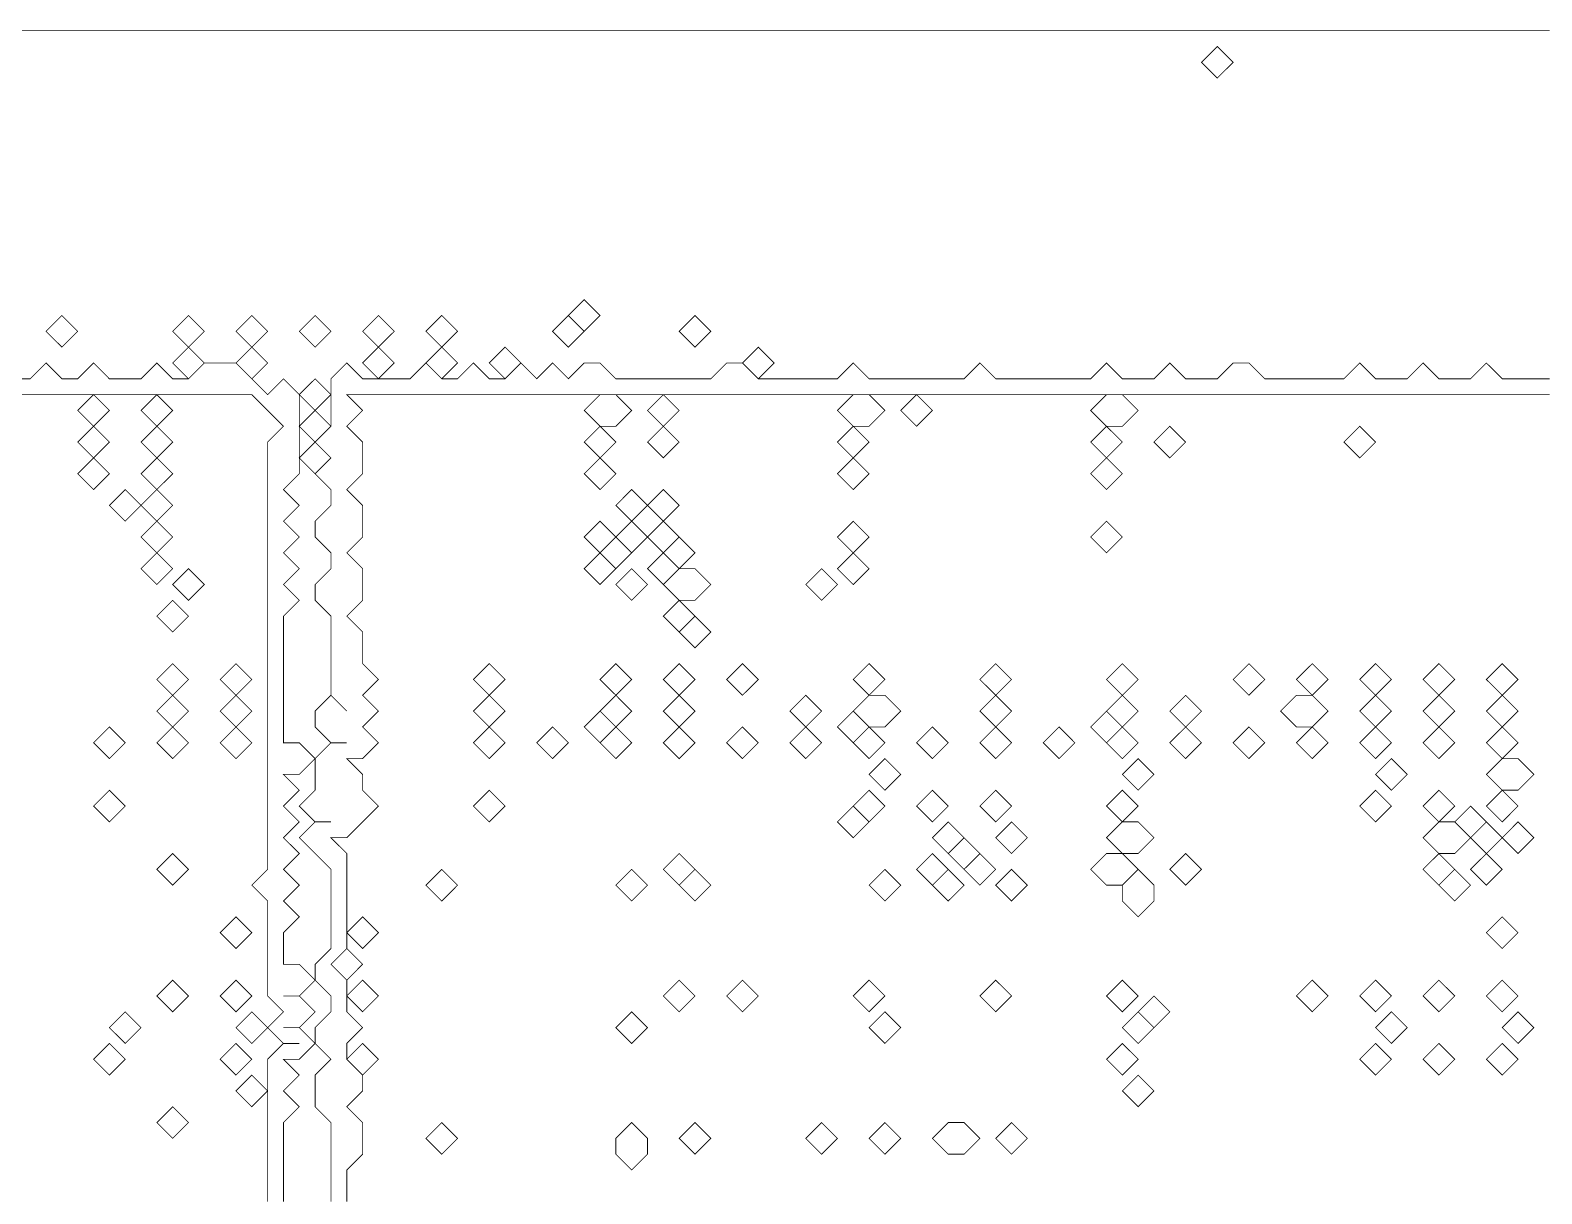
# Model space of a CAD drawing. Header units: metres. Extents: x 0 to 4936, y -4936 to 0.
# Drawn here: x 2299 to 3221, y -710 to 0 of the extents above; entities that cross this region are included whole.
import ezdxf

# ---------------------------------------------------------------- set-up
doc = ezdxf.new("R2010")
doc.units = ezdxf.units.M
for name, color, linetype in [('conductor', 1, 'Continuous'), ('dielectric', 8, 'Continuous'), ('substrate', 5, 'Continuous')]:
    doc.layers.add(name, color=color, linetype=linetype)

msp = doc.modelspace()

# ---------------------------------------------------------------- linework, layer by layer
at = {"layer": 'conductor', "const_width": 0.5}
for points in [[(2443.53, -714.71), (2443.53, -705.05), (2443.53, -695.39), (2443.53, -685.73), (2443.53, -676.07), (2443.53, -666.42), (2443.53, -656.76), (2443.53, -647.1), (2443.53, -637.44), (2443.53, -627.78), (2453.18, -618.12), (2462.84, -618.12), (2453.18, -618.12), (2443.53, -608.47), (2453.18, -598.81), (2443.53, -589.15), (2443.53, -579.49), (2443.53, -569.83), (2443.53, -560.18), (2443.53, -550.52), (2443.53, -540.86), (2443.53, -531.2), (2433.87, -521.54), (2443.53, -511.88), (2443.53, -502.23), (2443.53, -492.57), (2443.53, -482.91), (2443.53, -473.25), (2443.53, -463.59), (2443.53, -453.94), (2443.53, -444.28), (2443.53, -434.62), (2443.53, -424.96), (2443.53, -415.3), (2443.53, -405.64), (2443.53, -395.99), (2443.53, -386.33), (2443.53, -376.67), (2443.53, -367.01), (2443.53, -357.35), (2443.53, -347.7), (2443.53, -338.04), (2443.53, -328.38), (2443.53, -318.72), (2443.53, -309.06), (2443.53, -299.4), (2443.53, -289.75), (2443.53, -280.09), (2443.53, -270.43), (2443.53, -260.77), (2443.53, -251.11), (2453.18, -241.46), (2443.53, -231.8), (2433.87, -222.14), (2424.21, -222.14), (2414.55, -222.14), (2404.89, -222.14), (2395.23, -222.14), (2385.58, -222.14), (2375.92, -222.14), (2366.26, -222.14), (2356.6, -222.14), (2346.94, -222.14), (2337.29, -222.14), (2327.63, -222.14), (2317.97, -222.14), (2308.31, -222.14), (2298.65, -222.14), (2288.99, -222.14)], [(3225.84, -222.14), (3216.18, -222.14), (3206.52, -222.14), (3196.87, -222.14), (3187.21, -222.14), (3177.55, -222.14), (3167.89, -222.14), (3158.23, -222.14), (3148.57, -222.14), (3138.92, -222.14), (3129.26, -222.14), (3119.6, -222.14), (3109.94, -222.14), (3100.28, -222.14), (3090.62, -222.14), (3080.97, -222.14), (3071.31, -222.14), (3061.65, -222.14), (3051.99, -222.14), (3042.33, -222.14), (3032.68, -222.14), (3023.02, -222.14), (3013.36, -222.14), (3003.7, -222.14), (2994.04, -222.14), (2984.38, -222.14), (2974.73, -222.14), (2965.07, -222.14), (2955.41, -222.14), (2945.75, -222.14), (2936.09, -222.14), (2926.44, -222.14), (2916.78, -222.14), (2907.12, -222.14), (2897.46, -222.14), (2887.8, -222.14), (2878.14, -222.14), (2868.49, -222.14), (2858.83, -222.14), (2849.17, -222.14), (2839.51, -222.14), (2829.85, -222.14), (2820.2, -222.14), (2810.54, -222.14), (2800.88, -222.14), (2791.22, -222.14), (2781.56, -222.14), (2771.9, -222.14), (2762.25, -222.14), (2752.59, -222.14), (2742.93, -222.14), (2733.27, -222.14), (2723.61, -222.14), (2713.96, -222.14), (2704.3, -222.14), (2694.64, -222.14), (2684.98, -222.14), (2675.32, -222.14), (2665.66, -222.14), (2656.01, -222.14), (2646.35, -222.14), (2636.69, -222.14), (2627.03, -222.14), (2617.37, -222.14), (2607.71, -222.14), (2598.06, -222.14), (2588.4, -222.14), (2578.74, -222.14), (2569.08, -222.14), (2559.42, -222.14), (2549.77, -222.14), (2540.11, -222.14), (2530.45, -222.14), (2520.79, -222.14), (2511.13, -222.14), (2501.47, -222.14), (2491.82, -222.14), (2501.47, -231.8), (2491.82, -241.46), (2501.47, -251.11), (2501.47, -260.77), (2501.47, -270.43), (2491.82, -280.09), (2501.47, -289.75), (2501.47, -299.4), (2501.47, -309.06), (2491.82, -318.72), (2501.47, -328.38), (2501.47, -338.04), (2501.47, -347.7), (2491.82, -357.35), (2501.47, -367.01), (2501.47, -376.67), (2501.47, -386.33), (2511.13, -395.99), (2501.47, -405.64), (2511.13, -415.3), (2501.47, -424.96), (2511.13, -434.62), (2501.47, -444.28), (2491.82, -444.28), (2501.47, -453.94), (2501.47, -463.59), (2511.13, -473.25), (2501.47, -482.91), (2491.82, -492.57), (2482.16, -492.57), (2491.82, -502.23), (2491.82, -511.88), (2491.82, -521.54), (2491.82, -531.2), (2491.82, -540.86), (2491.82, -550.52), (2491.82, -560.18), (2482.16, -569.83), (2491.82, -579.49), (2491.82, -589.15), (2491.82, -598.81), (2501.47, -608.47), (2491.82, -618.12), (2491.82, -627.78), (2501.47, -637.44), (2501.47, -647.1), (2491.82, -656.76), (2501.47, -666.42), (2501.47, -676.07), (2501.47, -685.73), (2491.82, -695.39), (2491.82, -705.05), (2491.82, -714.71)]]:
    msp.add_lwpolyline(points, dxfattribs=at)
for points in [[(2327.63, -231.8), (2337.29, -222.14), (2346.94, -231.8), (2337.29, -241.46)], [(2366.26, -231.8), (2375.92, -222.14), (2385.58, -231.8), (2375.92, -241.46)], [(2472.5, -222.14)], [(2636.69, -231.8), (2646.35, -222.14), (2656.01, -222.14), (2665.66, -231.8), (2656.01, -241.46), (2646.35, -241.46)], [(2675.32, -231.8), (2684.98, -222.14), (2694.64, -231.8), (2684.98, -241.46)], [(2791.22, -231.8), (2800.88, -222.14), (2810.54, -222.14), (2820.2, -231.8), (2810.54, -241.46), (2800.88, -241.46)], [(2829.85, -231.8), (2839.51, -222.14), (2849.17, -231.8), (2839.51, -241.46)], [(2945.75, -231.8), (2955.41, -222.14), (2965.07, -222.14), (2974.73, -231.8), (2965.07, -241.46), (2955.41, -241.46)], [(2327.63, -251.11), (2337.29, -241.46), (2346.94, -251.11), (2337.29, -260.77)], [(2366.26, -251.11), (2375.92, -241.46), (2385.58, -251.11), (2375.92, -260.77)], [(2472.5, -241.46)], [(2636.69, -251.11), (2646.35, -241.46), (2656.01, -251.11), (2646.35, -260.77)], [(2675.32, -251.11), (2684.98, -241.46), (2694.64, -251.11), (2684.98, -260.77)], [(2791.22, -251.11), (2800.88, -241.46), (2810.54, -251.11), (2800.88, -260.77)], [(2945.75, -251.11), (2955.41, -241.46), (2965.07, -251.11), (2955.41, -260.77)], [(2984.38, -251.11), (2994.04, -241.46), (3003.7, -251.11), (2994.04, -260.77)], [(3100.28, -251.11), (3109.94, -241.46), (3119.6, -251.11), (3109.94, -260.77)], [(2327.63, -270.43), (2337.29, -260.77), (2346.94, -270.43), (2337.29, -280.09)], [(2366.26, -270.43), (2375.92, -260.77), (2385.58, -270.43), (2375.92, -280.09)], [(2472.5, -260.77)], [(2636.69, -270.43), (2646.35, -260.77), (2656.01, -270.43), (2646.35, -280.09)], [(2791.22, -270.43), (2800.88, -260.77), (2810.54, -270.43), (2800.88, -280.09)], [(2945.75, -270.43), (2955.41, -260.77), (2965.07, -270.43), (2955.41, -280.09)], [(2346.94, -289.75), (2356.6, -280.09), (2366.26, -289.75), (2356.6, -299.4)], [(2366.26, -289.75), (2375.92, -280.09), (2385.58, -289.75), (2375.92, -299.4)], [(2656.01, -289.75), (2665.66, -280.09), (2675.32, -289.75), (2665.66, -299.4)], [(2675.32, -289.75), (2684.98, -280.09), (2694.64, -289.75), (2684.98, -299.4)], [(2366.26, -309.06), (2375.92, -299.4), (2385.58, -309.06), (2375.92, -318.72)], [(2482.16, -299.4)], [(2636.69, -309.06), (2646.35, -299.4), (2656.01, -309.06), (2646.35, -318.72)], [(2656.01, -309.06), (2665.66, -299.4), (2675.32, -309.06), (2665.66, -318.72)], [(2675.32, -309.06), (2684.98, -299.4), (2694.64, -309.06), (2684.98, -318.72)], [(2791.22, -309.06), (2800.88, -299.4), (2810.54, -309.06), (2800.88, -318.72)], [(2945.75, -309.06), (2955.41, -299.4), (2965.07, -309.06), (2955.41, -318.72)], [(2646.35, -318.72), (2656.01, -309.06), (2665.66, -318.72), (2656.01, -328.38)], [(2684.98, -318.72), (2694.64, -309.06), (2704.3, -318.72), (2694.64, -328.38)], [(2366.26, -328.38), (2375.92, -318.72), (2385.58, -328.38), (2375.92, -338.04)], [(2636.69, -328.38), (2646.35, -318.72), (2656.01, -328.38), (2646.35, -338.04)], [(2675.32, -328.38), (2684.98, -318.72), (2694.64, -328.38), (2684.98, -338.04)], [(2791.22, -328.38), (2800.88, -318.72), (2810.54, -328.38), (2800.88, -338.04)], [(2385.58, -338.04), (2395.23, -328.38), (2404.89, -338.04), (2395.23, -347.7)], [(2656.01, -338.04), (2665.66, -328.38), (2675.32, -338.04), (2665.66, -347.7)], [(2684.98, -338.04), (2694.64, -328.38), (2704.3, -328.38), (2713.96, -338.04), (2704.3, -347.7), (2694.64, -347.7)], [(2771.9, -338.04), (2781.56, -328.38), (2791.22, -338.04), (2781.56, -347.7)], [(2482.16, -338.04)], [(2375.92, -357.35), (2385.58, -347.7), (2395.23, -357.35), (2385.58, -367.01)], [(2684.98, -357.35), (2694.64, -347.7), (2704.3, -357.35), (2694.64, -367.01)], [(2694.64, -367.01), (2704.3, -357.35), (2713.96, -367.01), (2704.3, -376.67)], [(2375.92, -395.99), (2385.58, -386.33), (2395.23, -395.99), (2385.58, -405.64)], [(2414.55, -395.99), (2424.21, -386.33), (2433.87, -395.99), (2424.21, -405.64)], [(2569.08, -395.99), (2578.74, -386.33), (2588.4, -395.99), (2578.74, -405.64)], [(2646.35, -395.99), (2656.01, -386.33), (2665.66, -395.99), (2656.01, -405.64)], [(2684.98, -395.99), (2694.64, -386.33), (2704.3, -395.99), (2694.64, -405.64)], [(2723.61, -395.99), (2733.27, -386.33), (2742.93, -395.99), (2733.27, -405.64)], [(2800.88, -395.99), (2810.54, -386.33), (2820.2, -395.99), (2810.54, -405.64)], [(2878.14, -395.99), (2887.8, -386.33), (2897.46, -395.99), (2887.8, -405.64)], [(2955.41, -395.99), (2965.07, -386.33), (2974.73, -395.99), (2965.07, -405.64)], [(3032.68, -395.99), (3042.33, -386.33), (3051.99, -395.99), (3042.33, -405.64)], [(3071.31, -395.99), (3080.97, -386.33), (3090.62, -395.99), (3080.97, -405.64)], [(3109.94, -395.99), (3119.6, -386.33), (3129.26, -395.99), (3119.6, -405.64)], [(3148.57, -395.99), (3158.23, -386.33), (3167.89, -395.99), (3158.23, -405.64)], [(3187.21, -395.99), (3196.87, -386.33), (3206.52, -395.99), (3196.87, -405.64)], [(2375.92, -415.3), (2385.58, -405.64), (2395.23, -415.3), (2385.58, -424.96)], [(2414.55, -415.3), (2424.21, -405.64), (2433.87, -415.3), (2424.21, -424.96)], [(2569.08, -415.3), (2578.74, -405.64), (2588.4, -415.3), (2578.74, -424.96)], [(2646.35, -415.3), (2656.01, -405.64), (2665.66, -415.3), (2656.01, -424.96)], [(2684.98, -415.3), (2694.64, -405.64), (2704.3, -415.3), (2694.64, -424.96)], [(2762.25, -415.3), (2771.9, -405.64), (2781.56, -415.3), (2771.9, -424.96)], [(2800.88, -415.3), (2810.54, -405.64), (2820.2, -405.64), (2829.85, -415.3), (2820.2, -424.96), (2810.54, -424.96)], [(2878.14, -415.3), (2887.8, -405.64), (2897.46, -415.3), (2887.8, -424.96)], [(2955.41, -415.3), (2965.07, -405.64), (2974.73, -415.3), (2965.07, -424.96)], [(2994.04, -415.3), (3003.7, -405.64), (3013.36, -415.3), (3003.7, -424.96)], [(3061.65, -415.3), (3071.31, -405.64), (3080.97, -405.64), (3090.62, -415.3), (3080.97, -424.96), (3071.31, -424.96)], [(3109.94, -415.3), (3119.6, -405.64), (3129.26, -415.3), (3119.6, -424.96)], [(3148.57, -415.3), (3158.23, -405.64), (3167.89, -415.3), (3158.23, -424.96)], [(3187.21, -415.3), (3196.87, -405.64), (3206.52, -415.3), (3196.87, -424.96)], [(2636.69, -424.96), (2646.35, -415.3), (2656.01, -424.96), (2646.35, -434.62)], [(2791.22, -424.96), (2800.88, -415.3), (2810.54, -424.96), (2800.88, -434.62)], [(2945.75, -424.96), (2955.41, -415.3), (2965.07, -424.96), (2955.41, -434.62)], [(2337.29, -434.62), (2346.94, -424.96), (2356.6, -434.62), (2346.94, -444.28)], [(2375.92, -434.62), (2385.58, -424.96), (2395.23, -434.62), (2385.58, -444.28)], [(2414.55, -434.62), (2424.21, -424.96), (2433.87, -434.62), (2424.21, -444.28)], [(2569.08, -434.62), (2578.74, -424.96), (2588.4, -434.62), (2578.74, -444.28)], [(2607.71, -434.62), (2617.37, -424.96), (2627.03, -434.62), (2617.37, -444.28)], [(2646.35, -434.62), (2656.01, -424.96), (2665.66, -434.62), (2656.01, -444.28)], [(2684.98, -434.62), (2694.64, -424.96), (2704.3, -434.62), (2694.64, -444.28)], [(2723.61, -434.62), (2733.27, -424.96), (2742.93, -434.62), (2733.27, -444.28)], [(2762.25, -434.62), (2771.9, -424.96), (2781.56, -434.62), (2771.9, -444.28)], [(2800.88, -434.62), (2810.54, -424.96), (2820.2, -434.62), (2810.54, -444.28)], [(2839.51, -434.62), (2849.17, -424.96), (2858.83, -434.62), (2849.17, -444.28)], [(2878.14, -434.62), (2887.8, -424.96), (2897.46, -434.62), (2887.8, -444.28)], [(2916.78, -434.62), (2926.44, -424.96), (2936.09, -434.62), (2926.44, -444.28)], [(2955.41, -434.62), (2965.07, -424.96), (2974.73, -434.62), (2965.07, -444.28)], [(2994.04, -434.62), (3003.7, -424.96), (3013.36, -434.62), (3003.7, -444.28)], [(3032.68, -434.62), (3042.33, -424.96), (3051.99, -434.62), (3042.33, -444.28)], [(3071.31, -434.62), (3080.97, -424.96), (3090.62, -434.62), (3080.97, -444.28)], [(3109.94, -434.62), (3119.6, -424.96), (3129.26, -434.62), (3119.6, -444.28)], [(3148.57, -434.62), (3158.23, -424.96), (3167.89, -434.62), (3158.23, -444.28)], [(3187.21, -434.62), (3196.87, -424.96), (3206.52, -434.62), (3196.87, -444.28)], [(2810.54, -453.94), (2820.2, -444.28), (2829.85, -453.94), (2820.2, -463.59)], [(2965.07, -453.94), (2974.73, -444.28), (2984.38, -453.94), (2974.73, -463.59)], [(3119.6, -453.94), (3129.26, -444.28), (3138.92, -453.94), (3129.26, -463.59)], [(3187.21, -453.94), (3196.87, -444.28), (3206.52, -444.28), (3216.18, -453.94), (3206.52, -463.59), (3196.87, -463.59)], [(2337.29, -473.25), (2346.94, -463.59), (2356.6, -473.25), (2346.94, -482.91)], [(2569.08, -473.25), (2578.74, -463.59), (2588.4, -473.25), (2578.74, -482.91)], [(2800.88, -473.25), (2810.54, -463.59), (2820.2, -473.25), (2810.54, -482.91)], [(2839.51, -473.25), (2849.17, -463.59), (2858.83, -473.25), (2849.17, -482.91)], [(2878.14, -473.25), (2887.8, -463.59), (2897.46, -473.25), (2887.8, -482.91)], [(2955.41, -473.25), (2965.07, -463.59), (2974.73, -473.25), (2965.07, -482.91)], [(3109.94, -473.25), (3119.6, -463.59), (3129.26, -473.25), (3119.6, -482.91)], [(3148.57, -473.25), (3158.23, -463.59), (3167.89, -473.25), (3158.23, -482.91)], [(3187.21, -473.25), (3196.87, -463.59), (3206.52, -473.25), (3196.87, -482.91)], [(2791.22, -482.91), (2800.88, -473.25), (2810.54, -482.91), (2800.88, -492.57)], [(3167.89, -482.91), (3177.55, -473.25), (3187.21, -482.91), (3177.55, -492.57)], [(2849.17, -492.57), (2858.83, -482.91), (2868.49, -492.57), (2858.83, -502.23)], [(2887.8, -492.57), (2897.46, -482.91), (2907.12, -492.57), (2897.46, -502.23)], [(2955.41, -492.57), (2965.07, -482.91), (2974.73, -482.91), (2984.38, -492.57), (2974.73, -502.23), (2965.07, -502.23)], [(3148.57, -492.57), (3158.23, -482.91), (3167.89, -482.91), (3177.55, -492.57), (3167.89, -502.23), (3158.23, -502.23)], [(3177.55, -492.57), (3187.21, -482.91), (3196.87, -492.57), (3187.21, -502.23)], [(3196.87, -492.57), (3206.52, -482.91), (3216.18, -492.57), (3206.52, -502.23)], [(2858.83, -502.23), (2868.49, -492.57), (2878.14, -502.23), (2868.49, -511.88)], [(2375.92, -511.88), (2385.58, -502.23), (2395.23, -511.88), (2385.58, -521.54)], [(2684.98, -511.88), (2694.64, -502.23), (2704.3, -511.88), (2694.64, -521.54)], [(2839.51, -511.88), (2849.17, -502.23), (2858.83, -511.88), (2849.17, -521.54)], [(2868.49, -511.88), (2878.14, -502.23), (2887.8, -511.88), (2878.14, -521.54)], [(2945.75, -511.88), (2955.41, -502.23), (2965.07, -502.23), (2974.73, -511.88), (2965.07, -521.54), (2955.41, -521.54)], [(2994.04, -511.88), (3003.7, -502.23), (3013.36, -511.88), (3003.7, -521.54)], [(3148.57, -511.88), (3158.23, -502.23), (3167.89, -511.88), (3158.23, -521.54)], [(3177.55, -511.88), (3187.21, -502.23), (3196.87, -511.88), (3187.21, -521.54)], [(2540.11, -521.54), (2549.77, -511.88), (2559.42, -521.54), (2549.77, -531.2)], [(2656.01, -521.54), (2665.66, -511.88), (2675.32, -521.54), (2665.66, -531.2)], [(2694.64, -521.54), (2704.3, -511.88), (2713.96, -521.54), (2704.3, -531.2)], [(2810.54, -521.54), (2820.2, -511.88), (2829.85, -521.54), (2820.2, -531.2)], [(2849.17, -521.54), (2858.83, -511.88), (2868.49, -521.54), (2858.83, -531.2)], [(2887.8, -521.54), (2897.46, -511.88), (2907.12, -521.54), (2897.46, -531.2)], [(2965.07, -521.54), (2974.73, -511.88), (2984.38, -521.54), (2984.38, -531.2), (2974.73, -540.86), (2965.07, -531.2)], [(3158.23, -521.54), (3167.89, -511.88), (3177.55, -521.54), (3167.89, -531.2)], [(2414.55, -550.52), (2424.21, -540.86), (2433.87, -550.52), (2424.21, -560.18)], [(2491.82, -550.52), (2501.47, -540.86), (2511.13, -550.52), (2501.47, -560.18)], [(3187.21, -550.52), (3196.87, -540.86), (3206.52, -550.52), (3196.87, -560.18)], [(2482.16, -569.83), (2491.82, -560.18), (2501.47, -569.83), (2491.82, -579.49)], [(2375.92, -589.15), (2385.58, -579.49), (2395.23, -589.15), (2385.58, -598.81)], [(2414.55, -589.15), (2424.21, -579.49), (2433.87, -589.15), (2424.21, -598.81)], [(2491.82, -589.15), (2501.47, -579.49), (2511.13, -589.15), (2501.47, -598.81)], [(2684.98, -589.15), (2694.64, -579.49), (2704.3, -589.15), (2694.64, -598.81)], [(2723.61, -589.15), (2733.27, -579.49), (2742.93, -589.15), (2733.27, -598.81)], [(2800.88, -589.15), (2810.54, -579.49), (2820.2, -589.15), (2810.54, -598.81)], [(2878.14, -589.15), (2887.8, -579.49), (2897.46, -589.15), (2887.8, -598.81)], [(2955.41, -589.15), (2965.07, -579.49), (2974.73, -589.15), (2965.07, -598.81)], [(3071.31, -589.15), (3080.97, -579.49), (3090.62, -589.15), (3080.97, -598.81)], [(3109.94, -589.15), (3119.6, -579.49), (3129.26, -589.15), (3119.6, -598.81)], [(3148.57, -589.15), (3158.23, -579.49), (3167.89, -589.15), (3158.23, -598.81)], [(3187.21, -589.15), (3196.87, -579.49), (3206.52, -589.15), (3196.87, -598.81)], [(2974.73, -598.81), (2984.38, -589.15), (2994.04, -598.81), (2984.38, -608.47)], [(2346.94, -608.47), (2356.6, -598.81), (2366.26, -608.47), (2356.6, -618.12)], [(2424.21, -608.47), (2433.87, -598.81), (2443.53, -608.47), (2433.87, -618.12)], [(2656.01, -608.47), (2665.66, -598.81), (2675.32, -608.47), (2665.66, -618.12)], [(2810.54, -608.47), (2820.2, -598.81), (2829.85, -608.47), (2820.2, -618.12)], [(2965.07, -608.47), (2974.73, -598.81), (2984.38, -608.47), (2974.73, -618.12)], [(3119.6, -608.47), (3129.26, -598.81), (3138.92, -608.47), (3129.26, -618.12)], [(3196.87, -608.47), (3206.52, -598.81), (3216.18, -608.47), (3206.52, -618.12)], [(2337.29, -627.78), (2346.94, -618.12), (2356.6, -627.78), (2346.94, -637.44)], [(2414.55, -627.78), (2424.21, -618.12), (2433.87, -627.78), (2424.21, -637.44)], [(2491.82, -627.78), (2501.47, -618.12), (2511.13, -627.78), (2501.47, -637.44)], [(2955.41, -627.78), (2965.07, -618.12), (2974.73, -627.78), (2965.07, -637.44)], [(3109.94, -627.78), (3119.6, -618.12), (3129.26, -627.78), (3119.6, -637.44)], [(3148.57, -627.78), (3158.23, -618.12), (3167.89, -627.78), (3158.23, -637.44)], [(3187.21, -627.78), (3196.87, -618.12), (3206.52, -627.78), (3196.87, -637.44)], [(2424.21, -647.1), (2433.87, -637.44), (2443.53, -647.1), (2433.87, -656.76)], [(2965.07, -647.1), (2974.73, -637.44), (2984.38, -647.1), (2974.73, -656.76)], [(2375.92, -666.42), (2385.58, -656.76), (2395.23, -666.42), (2385.58, -676.07)], [(2540.11, -676.07), (2549.77, -666.42), (2559.42, -676.07), (2549.77, -685.73)], [(2656.01, -676.07), (2665.66, -666.42), (2675.32, -676.07), (2675.32, -685.73), (2665.66, -695.39), (2656.01, -685.73)], [(2694.64, -676.07), (2704.3, -666.42), (2713.96, -676.07), (2704.3, -685.73)], [(2771.9, -676.07), (2781.56, -666.42), (2791.22, -676.07), (2781.56, -685.73)], [(2810.54, -676.07), (2820.2, -666.42), (2829.85, -676.07), (2820.2, -685.73)], [(2849.17, -676.07), (2858.83, -666.42), (2868.49, -666.42), (2878.14, -676.07), (2868.49, -685.73), (2858.83, -685.73)], [(2887.8, -676.07), (2897.46, -666.42), (2907.12, -676.07), (2897.46, -685.73)]]:
    msp.add_lwpolyline(points, close=True, dxfattribs=at)
at = {"layer": 'dielectric', "const_width": 0.5}
msp.add_lwpolyline([(2530.45, -212.48)], close=True, dxfattribs=at)
at = {"layer": 'substrate', "const_width": 0.5}
for points in [[(3225.84, 0), (3216.18, 0), (3206.52, 0), (3196.87, 0), (3187.21, 0), (3177.55, 0), (3167.89, 0), (3158.23, 0), (3148.57, 0), (3138.92, 0), (3129.26, 0), (3119.6, 0), (3109.94, 0), (3100.28, 0), (3090.62, 0), (3080.97, 0), (3071.31, 0), (3061.65, 0), (3051.99, 0), (3042.33, 0), (3032.68, 0), (3023.02, 0), (3013.36, 0), (3003.7, 0), (2994.04, 0), (2984.38, 0), (2974.73, 0), (2965.07, 0), (2955.41, 0), (2945.75, 0), (2936.09, 0), (2926.44, 0), (2916.78, 0), (2907.12, 0), (2897.46, 0), (2887.8, 0), (2878.14, 0), (2868.49, 0), (2858.83, 0), (2849.17, 0), (2839.51, 0), (2829.85, 0), (2820.2, 0), (2810.54, 0), (2800.88, 0), (2791.22, 0), (2781.56, 0), (2771.9, 0), (2762.25, 0), (2752.59, 0), (2742.93, 0), (2733.27, 0), (2723.61, 0), (2713.96, 0), (2704.3, 0), (2694.64, 0), (2684.98, 0), (2675.32, 0), (2665.66, 0), (2656.01, 0), (2646.35, 0), (2636.69, 0), (2627.03, 0), (2617.37, 0), (2607.71, 0), (2598.06, 0), (2588.4, 0), (2578.74, 0), (2569.08, 0), (2559.42, 0), (2549.77, 0), (2540.11, 0), (2530.45, 0), (2520.79, 0), (2511.13, 0), (2501.47, 0), (2491.82, 0), (2482.16, 0), (2472.5, 0), (2462.84, 0), (2453.18, 0), (2443.53, 0), (2433.87, 0), (2424.21, 0), (2414.55, 0), (2404.89, 0), (2395.23, 0), (2385.58, 0), (2375.92, 0), (2366.26, 0), (2356.6, 0), (2346.94, 0), (2337.29, 0), (2327.63, 0), (2317.97, 0), (2308.31, 0), (2298.65, 0), (2288.99, 0)], [(2288.99, -212.48), (2298.65, -212.48), (2308.31, -202.82), (2317.97, -212.48), (2327.63, -212.48), (2337.29, -202.82), (2346.94, -212.48), (2356.6, -212.48), (2366.26, -212.48), (2375.92, -202.82), (2385.58, -212.48), (2395.23, -212.48), (2404.89, -202.82), (2414.55, -202.82), (2424.21, -202.82), (2433.87, -212.48), (2443.53, -222.14), (2453.18, -212.48), (2462.84, -222.14), (2462.84, -231.8), (2462.84, -241.46), (2462.84, -251.11), (2462.84, -260.77), (2462.84, -270.43), (2453.18, -280.09), (2462.84, -289.75), (2453.18, -299.4), (2462.84, -309.06), (2453.18, -318.72), (2462.84, -328.38), (2453.18, -338.04), (2462.84, -347.7), (2453.18, -357.35), (2453.18, -367.01), (2453.18, -376.67), (2453.18, -386.33), (2453.18, -395.99), (2453.18, -405.64), (2453.18, -415.3), (2453.18, -424.96), (2453.18, -434.62), (2462.84, -434.62), (2472.5, -444.28), (2462.84, -453.94), (2453.18, -453.94), (2462.84, -463.59), (2453.18, -473.25), (2462.84, -482.91), (2453.18, -492.57), (2462.84, -502.23), (2453.18, -511.88), (2462.84, -521.54), (2453.18, -531.2), (2462.84, -540.86), (2453.18, -550.52), (2453.18, -560.18), (2453.18, -569.83), (2462.84, -569.83), (2472.5, -579.49), (2462.84, -589.15), (2453.18, -589.15), (2462.84, -589.15), (2472.5, -598.81), (2462.84, -608.47), (2453.18, -608.47), (2462.84, -608.47), (2472.5, -618.12), (2462.84, -627.78), (2453.18, -627.78), (2462.84, -637.44), (2453.18, -647.1), (2462.84, -656.76), (2453.18, -666.42), (2453.18, -676.07), (2453.18, -685.73), (2453.18, -695.39), (2453.18, -705.05), (2453.18, -714.71)], [(2482.16, -714.71), (2482.16, -705.05), (2482.16, -695.39), (2482.16, -685.73), (2482.16, -676.07), (2482.16, -666.42), (2472.5, -656.76), (2472.5, -647.1), (2472.5, -637.44), (2482.16, -627.78), (2472.5, -618.12), (2472.5, -608.47), (2482.16, -598.81), (2482.16, -589.15), (2472.5, -579.49), (2472.5, -569.83), (2482.16, -560.18), (2482.16, -550.52), (2482.16, -540.86), (2482.16, -531.2), (2482.16, -521.54), (2482.16, -511.88), (2472.5, -502.23), (2462.84, -492.57), (2472.5, -482.91), (2482.16, -482.91), (2472.5, -482.91), (2462.84, -473.25), (2472.5, -463.59), (2472.5, -453.94), (2472.5, -444.28), (2482.16, -434.62), (2491.82, -434.62), (2482.16, -434.62), (2472.5, -424.96), (2472.5, -415.3), (2482.16, -405.64), (2491.82, -415.3), (2482.16, -405.64), (2482.16, -395.99), (2482.16, -386.33), (2482.16, -376.67), (2482.16, -367.01), (2482.16, -357.35), (2472.5, -347.7), (2472.5, -338.04), (2482.16, -328.38), (2482.16, -318.72), (2472.5, -309.06), (2472.5, -299.4), (2482.16, -289.75), (2482.16, -280.09), (2472.5, -270.43), (2482.16, -260.77), (2472.5, -251.11), (2482.16, -241.46), (2482.16, -231.8), (2482.16, -222.14), (2482.16, -212.48), (2491.82, -202.82), (2501.47, -212.48), (2511.13, -212.48), (2520.79, -212.48), (2530.45, -212.48), (2540.11, -202.82), (2549.77, -212.48), (2559.42, -212.48), (2569.08, -202.82), (2578.74, -212.48), (2588.4, -212.48), (2598.06, -202.82), (2607.71, -212.48), (2617.37, -202.82), (2627.03, -212.48), (2636.69, -202.82), (2646.35, -202.82), (2656.01, -212.48), (2665.66, -212.48), (2675.32, -212.48), (2684.98, -212.48), (2694.64, -212.48), (2704.3, -212.48), (2713.96, -212.48), (2723.61, -202.82), (2733.27, -202.82), (2742.93, -212.48), (2752.59, -212.48), (2762.25, -212.48), (2771.9, -212.48), (2781.56, -212.48), (2791.22, -212.48), (2800.88, -202.82), (2810.54, -212.48), (2820.2, -212.48), (2829.85, -212.48), (2839.51, -212.48), (2849.17, -212.48), (2858.83, -212.48), (2868.49, -212.48), (2878.14, -202.82), (2887.8, -212.48), (2897.46, -212.48), (2907.12, -212.48), (2916.78, -212.48), (2926.44, -212.48), (2936.09, -212.48), (2945.75, -212.48), (2955.41, -202.82), (2965.07, -212.48), (2974.73, -212.48), (2984.38, -212.48), (2994.04, -202.82), (3003.7, -212.48), (3013.36, -212.48), (3023.02, -212.48), (3032.68, -202.82), (3042.33, -202.82), (3051.99, -212.48), (3061.65, -212.48), (3071.31, -212.48), (3080.97, -212.48), (3090.62, -212.48), (3100.28, -212.48), (3109.94, -202.82), (3119.6, -212.48), (3129.26, -212.48), (3138.92, -212.48), (3148.57, -202.82), (3158.23, -212.48), (3167.89, -212.48), (3177.55, -212.48), (3187.21, -202.82), (3196.87, -212.48), (3206.52, -212.48), (3216.18, -212.48), (3225.84, -212.48)]]:
    msp.add_lwpolyline(points, dxfattribs=at)
for points in [[(3013.36, -19.32), (3023.02, -9.66), (3032.68, -19.32), (3023.02, -28.97)], [(2627.03, -173.85), (2636.69, -164.19), (2646.35, -173.85), (2636.69, -183.51)], [(2308.31, -183.51), (2317.97, -173.85), (2327.63, -183.51), (2317.97, -193.16)], [(2385.58, -183.51), (2395.23, -173.85), (2404.89, -183.51), (2395.23, -193.16)], [(2424.21, -183.51), (2433.87, -173.85), (2443.53, -183.51), (2433.87, -193.16)], [(2462.84, -183.51), (2472.5, -173.85), (2482.16, -183.51), (2472.5, -193.16)], [(2501.47, -183.51), (2511.13, -173.85), (2520.79, -183.51), (2511.13, -193.16)], [(2540.11, -183.51), (2549.77, -173.85), (2559.42, -183.51), (2549.77, -193.16)], [(2617.37, -183.51), (2627.03, -173.85), (2636.69, -183.51), (2627.03, -193.16)], [(2694.64, -183.51), (2704.3, -173.85), (2713.96, -183.51), (2704.3, -193.16)], [(2385.58, -202.82), (2395.23, -193.16), (2404.89, -202.82), (2395.23, -212.48)], [(2424.21, -202.82), (2433.87, -193.16), (2443.53, -202.82), (2433.87, -212.48)], [(2501.47, -202.82), (2511.13, -193.16), (2520.79, -202.82), (2511.13, -212.48)], [(2540.11, -202.82), (2549.77, -193.16), (2559.42, -202.82), (2549.77, -212.48)], [(2578.74, -202.82), (2588.4, -193.16), (2598.06, -202.82), (2588.4, -212.48)], [(2733.27, -202.82), (2742.93, -193.16), (2752.59, -202.82), (2742.93, -212.48)], [(2462.84, -222.14), (2472.5, -212.48), (2482.16, -222.14), (2472.5, -231.8)], [(2462.84, -241.46), (2472.5, -231.8), (2482.16, -241.46), (2472.5, -251.11)], [(2656.01, -231.8)], [(2810.54, -231.8)], [(2965.07, -231.8)], [(2462.84, -260.77), (2472.5, -251.11), (2482.16, -260.77), (2472.5, -270.43)], [(2704.3, -367.01)], [(3071.31, -415.3)], [(2965.07, -492.57)], [(2878.14, -511.88)], [(2955.41, -511.88)], [(3187.21, -511.88)], [(2549.77, -521.54)], [(2665.66, -521.54)], [(2704.3, -521.54)], [(2820.2, -521.54)], [(2858.83, -521.54)], [(2897.46, -521.54)], [(2974.73, -521.54)], [(3167.89, -521.54)], [(2549.77, -676.07)], [(2665.66, -676.07)], [(2704.3, -676.07)], [(2781.56, -676.07)], [(2820.2, -676.07)], [(2858.83, -676.07)], [(2897.46, -676.07)]]:
    msp.add_lwpolyline(points, close=True, dxfattribs=at)

doc.saveas('drawing.dxf')
